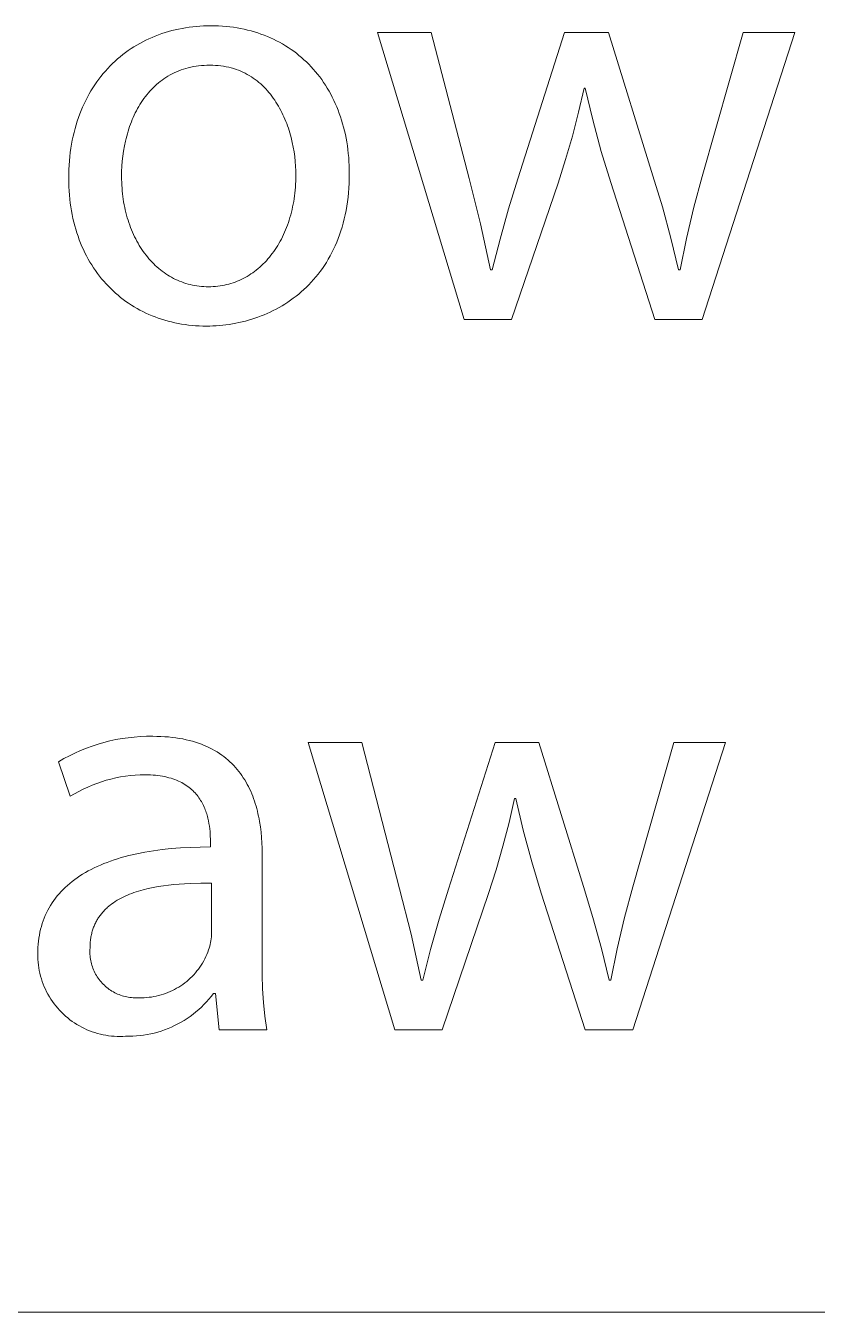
# Model space of a CAD drawing. Header units: millimetres. Extents: x 3269 to 7089, y 1744 to 4413.
# Drawn here: x 6390.5 to 6441.5, y 1743.8 to 1826.7 of the extents above; entities that cross this region are included whole.
import ezdxf

# ---------------------------------------------------------------- set-up
doc = ezdxf.new("R2010")
doc.units = ezdxf.units.MM
doc.header["$MEASUREMENT"] = 0
doc.layers.add('Domyślny', color=7, linetype='Continuous', true_color=0x000000)

msp = doc.modelspace()

# ---------------------------------------------------------------- linework, layer by layer
at = {"layer": 'Domyślny', "color": 18, "lineweight": 15, "true_color": 0x000000}
for p, q in [((6399.24, 1826.221), (6399.453, 1826.291)), ((6399.453, 1826.291), (6399.668, 1826.356)), ((6399.668, 1826.356), (6399.885, 1826.415)), ((6399.885, 1826.415), (6400.105, 1826.47)), ((6400.105, 1826.47), (6400.327, 1826.519)), ((6400.327, 1826.519), (6400.551, 1826.564)), ((6400.551, 1826.564), (6400.777, 1826.603)), ((6400.777, 1826.603), (6401.005, 1826.637)), ((6401.005, 1826.637), (6401.235, 1826.666)), ((6401.235, 1826.666), (6401.467, 1826.69)), ((6401.467, 1826.69), (6401.701, 1826.708)), ((6401.701, 1826.708), (6401.937, 1826.722)), ((6401.937, 1826.722), (6402.174, 1826.73)), ((6402.174, 1826.73), (6402.413, 1826.732)), ((6402.413, 1826.732), (6402.661, 1826.729)), ((6402.661, 1826.729), (6402.907, 1826.721)), ((6402.907, 1826.721), (6403.149, 1826.707)), ((6403.149, 1826.707), (6403.39, 1826.687)), ((6403.39, 1826.687), (6403.627, 1826.662)), ((6403.627, 1826.662), (6403.862, 1826.632)), ((6403.862, 1826.632), (6404.094, 1826.596)), ((6404.094, 1826.596), (6404.323, 1826.555)), ((6404.323, 1826.555), (6404.549, 1826.509)), ((6404.549, 1826.509), (6404.773, 1826.457)), ((6404.773, 1826.457), (6404.993, 1826.4)), ((6404.993, 1826.4), (6405.211, 1826.338)), ((6405.211, 1826.338), (6405.425, 1826.271)), ((6405.425, 1826.271), (6405.636, 1826.199)), ((6418.739, 1807.798), (6413.154, 1826.306)), ((6413.154, 1826.306), (6416.602, 1826.306)), ((6416.602, 1826.306), (6419.044, 1816.893)), ((6422.186, 1816.868), (6425.201, 1826.306)), ((6425.201, 1826.306), (6428.025, 1826.306)), ((6428.025, 1826.306), (6430.899, 1817.046)), ((6434.067, 1817.02), (6436.713, 1826.306)), ((6440.045, 1826.306), (6434.067, 1807.798)), ((6436.713, 1826.306), (6440.045, 1826.306)), ((6397.448, 1825.372), (6397.636, 1825.486)), ((6397.636, 1825.486), (6397.826, 1825.595)), ((6397.826, 1825.595), (6398.02, 1825.699)), ((6398.02, 1825.699), (6398.217, 1825.798)), ((6398.217, 1825.798), (6398.416, 1825.893)), ((6398.416, 1825.893), (6398.618, 1825.982)), ((6398.618, 1825.982), (6398.823, 1826.067)), ((6398.823, 1826.067), (6399.03, 1826.147)), ((6399.03, 1826.147), (6399.24, 1826.221)), ((6405.636, 1826.199), (6405.845, 1826.122)), ((6405.845, 1826.122), (6406.05, 1826.04)), ((6406.05, 1826.04), (6406.251, 1825.953)), ((6406.251, 1825.953), (6406.45, 1825.861)), ((6406.45, 1825.861), (6406.645, 1825.764)), ((6406.645, 1825.764), (6406.837, 1825.663)), ((6406.837, 1825.663), (6407.026, 1825.557)), ((6407.026, 1825.557), (6407.211, 1825.446)), ((6407.211, 1825.446), (6407.393, 1825.33)), ((6396.391, 1824.591), (6396.559, 1824.733)), ((6396.559, 1824.733), (6396.73, 1824.87)), ((6396.73, 1824.87), (6396.905, 1825.003)), ((6396.905, 1825.003), (6397.083, 1825.131)), ((6397.083, 1825.131), (6397.264, 1825.254)), ((6397.264, 1825.254), (6397.448, 1825.372)), ((6407.393, 1825.33), (6407.571, 1825.21)), ((6407.571, 1825.21), (6407.746, 1825.086)), ((6407.746, 1825.086), (6407.917, 1824.957)), ((6407.917, 1824.957), (6408.084, 1824.823)), ((6408.084, 1824.823), (6408.248, 1824.685)), ((6408.248, 1824.685), (6408.408, 1824.543)), ((6395.462, 1823.643), (6395.607, 1823.812)), ((6395.607, 1823.812), (6395.757, 1823.977)), ((6395.757, 1823.977), (6395.91, 1824.137)), ((6395.91, 1824.137), (6396.067, 1824.293)), ((6396.067, 1824.293), (6396.227, 1824.444)), ((6396.227, 1824.444), (6396.391, 1824.591)), ((6400.338, 1823.827), (6400.193, 1823.767)), ((6400.487, 1823.883), (6400.338, 1823.827)), ((6400.639, 1823.934), (6400.487, 1823.883)), ((6400.795, 1823.981), (6400.639, 1823.934)), ((6400.953, 1824.024), (6400.795, 1823.981)), ((6401.115, 1824.062), (6400.953, 1824.024)), ((6401.28, 1824.095), (6401.115, 1824.062)), ((6401.448, 1824.123), (6401.28, 1824.095)), ((6401.619, 1824.146), (6401.448, 1824.123)), ((6401.793, 1824.164), (6401.619, 1824.146)), ((6401.971, 1824.178), (6401.793, 1824.164)), ((6402.152, 1824.186), (6401.971, 1824.178)), ((6402.337, 1824.188), (6402.152, 1824.186)), ((6402.522, 1824.185), (6402.337, 1824.188)), ((6402.703, 1824.177), (6402.522, 1824.185)), ((6402.881, 1824.163), (6402.703, 1824.177)), ((6403.055, 1824.143), (6402.881, 1824.163)), ((6403.226, 1824.118), (6403.055, 1824.143)), ((6403.394, 1824.088), (6403.226, 1824.118)), ((6403.558, 1824.052), (6403.394, 1824.088)), ((6403.718, 1824.012), (6403.558, 1824.052)), ((6403.876, 1823.966), (6403.718, 1824.012)), ((6404.029, 1823.916), (6403.876, 1823.966)), ((6404.18, 1823.861), (6404.029, 1823.916)), ((6404.327, 1823.801), (6404.18, 1823.861)), ((6404.471, 1823.737), (6404.327, 1823.801)), ((6408.408, 1824.543), (6408.565, 1824.397)), ((6408.565, 1824.397), (6408.717, 1824.246)), ((6408.717, 1824.246), (6408.866, 1824.091)), ((6408.866, 1824.091), (6409.01, 1823.932)), ((6409.01, 1823.932), (6409.151, 1823.769)), ((6409.151, 1823.769), (6409.288, 1823.602)), ((6394.92, 1822.921), (6395.05, 1823.108)), ((6395.05, 1823.108), (6395.183, 1823.291)), ((6395.183, 1823.291), (6395.32, 1823.469)), ((6395.32, 1823.469), (6395.462, 1823.643)), ((6398.906, 1822.946), (6398.794, 1822.844)), ((6399.02, 1823.045), (6398.906, 1822.946)), ((6399.138, 1823.14), (6399.02, 1823.045)), ((6399.259, 1823.231), (6399.138, 1823.14)), ((6399.383, 1823.319), (6399.259, 1823.231)), ((6399.511, 1823.404), (6399.383, 1823.319)), ((6399.641, 1823.484), (6399.511, 1823.404)), ((6399.774, 1823.561), (6399.641, 1823.484)), ((6399.91, 1823.634), (6399.774, 1823.561)), ((6400.05, 1823.702), (6399.91, 1823.634)), ((6400.193, 1823.767), (6400.05, 1823.702)), ((6404.612, 1823.669), (6404.471, 1823.737)), ((6404.749, 1823.596), (6404.612, 1823.669)), ((6404.883, 1823.519), (6404.749, 1823.596)), ((6405.014, 1823.438), (6404.883, 1823.519)), ((6405.142, 1823.353), (6405.014, 1823.438)), ((6405.266, 1823.265), (6405.142, 1823.353)), ((6405.387, 1823.172), (6405.266, 1823.265)), ((6405.506, 1823.076), (6405.387, 1823.172)), ((6405.621, 1822.977), (6405.506, 1823.076)), ((6405.733, 1822.874), (6405.621, 1822.977)), ((6409.288, 1823.602), (6409.421, 1823.431)), ((6409.421, 1823.431), (6409.549, 1823.256)), ((6409.549, 1823.256), (6409.674, 1823.076)), ((6409.674, 1823.076), (6409.795, 1822.894)), ((6394.339, 1821.921), (6394.446, 1822.13)), ((6394.446, 1822.13), (6394.558, 1822.334)), ((6394.558, 1822.334), (6394.675, 1822.534)), ((6394.675, 1822.534), (6394.795, 1822.73)), ((6394.795, 1822.73), (6394.92, 1822.921)), ((6398.185, 1822.166), (6398.094, 1822.043)), ((6398.279, 1822.287), (6398.185, 1822.166)), ((6398.376, 1822.404), (6398.279, 1822.287)), ((6398.476, 1822.519), (6398.376, 1822.404)), ((6398.579, 1822.63), (6398.476, 1822.519)), ((6398.685, 1822.739), (6398.579, 1822.63)), ((6398.794, 1822.844), (6398.685, 1822.739)), ((6405.841, 1822.767), (6405.733, 1822.874)), ((6405.947, 1822.658), (6405.841, 1822.767)), ((6406.05, 1822.546), (6405.947, 1822.658)), ((6406.149, 1822.43), (6406.05, 1822.546)), ((6406.246, 1822.312), (6406.149, 1822.43)), ((6406.34, 1822.191), (6406.246, 1822.312)), ((6406.43, 1822.067), (6406.34, 1822.191)), ((6409.795, 1822.894), (6409.911, 1822.707)), ((6409.911, 1822.707), (6410.023, 1822.516)), ((6410.023, 1822.516), (6410.131, 1822.322)), ((6410.131, 1822.322), (6410.234, 1822.124)), ((6410.234, 1822.124), (6410.333, 1821.923)), ((6426.46, 1822.706), (6426.106, 1821.159)), ((6426.536, 1822.706), (6426.46, 1822.706)), ((6427.015, 1820.662), (6426.536, 1822.706)), ((6394.044, 1821.269), (6394.138, 1821.491)), ((6394.138, 1821.491), (6394.236, 1821.708)), ((6394.236, 1821.708), (6394.339, 1821.921)), ((6397.682, 1821.39), (6397.608, 1821.252)), ((6397.758, 1821.525), (6397.682, 1821.39)), ((6397.838, 1821.659), (6397.758, 1821.525)), ((6397.92, 1821.789), (6397.838, 1821.659)), ((6398.006, 1821.918), (6397.92, 1821.789)), ((6398.094, 1822.043), (6398.006, 1821.918)), ((6406.518, 1821.941), (6406.43, 1822.067)), ((6406.603, 1821.813), (6406.518, 1821.941)), ((6406.685, 1821.682), (6406.603, 1821.813)), ((6406.764, 1821.549), (6406.685, 1821.682)), ((6406.84, 1821.414), (6406.764, 1821.549)), ((6406.913, 1821.277), (6406.84, 1821.414)), ((6410.333, 1821.923), (6410.428, 1821.718)), ((6410.428, 1821.718), (6410.518, 1821.509)), ((6410.518, 1821.509), (6410.603, 1821.297)), ((6410.603, 1821.297), (6410.685, 1821.081)), ((6393.719, 1820.342), (6393.793, 1820.58)), ((6393.793, 1820.58), (6393.872, 1820.814)), ((6393.872, 1820.814), (6393.956, 1821.044)), ((6393.956, 1821.044), (6394.044, 1821.269)), ((6397.281, 1820.534), (6397.224, 1820.384)), ((6397.341, 1820.681), (6397.281, 1820.534)), ((6397.403, 1820.827), (6397.341, 1820.681)), ((6397.469, 1820.971), (6397.403, 1820.827)), ((6397.537, 1821.112), (6397.469, 1820.971)), ((6397.608, 1821.252), (6397.537, 1821.112)), ((6406.984, 1821.138), (6406.913, 1821.277)), ((6407.051, 1820.997), (6406.984, 1821.138)), ((6407.116, 1820.855), (6407.051, 1820.997)), ((6407.178, 1820.711), (6407.116, 1820.855)), ((6407.237, 1820.566), (6407.178, 1820.711)), ((6407.294, 1820.42), (6407.237, 1820.566)), ((6410.685, 1821.081), (6410.761, 1820.863)), ((6410.761, 1820.863), (6410.833, 1820.64)), ((6410.833, 1820.64), (6410.9, 1820.415)), ((6426.106, 1821.159), (6425.708, 1819.623)), ((6427.562, 1818.634), (6427.015, 1820.662)), ((6393.527, 1819.604), (6393.586, 1819.854)), ((6393.586, 1819.854), (6393.65, 1820.1)), ((6393.65, 1820.1), (6393.719, 1820.342)), ((6397.024, 1819.772), (6396.981, 1819.616)), ((6397.07, 1819.927), (6397.024, 1819.772)), ((6397.119, 1820.081), (6397.07, 1819.927)), ((6397.17, 1820.234), (6397.119, 1820.081)), ((6397.224, 1820.384), (6397.17, 1820.234)), ((6407.347, 1820.272), (6407.294, 1820.42)), ((6407.399, 1820.123), (6407.347, 1820.272)), ((6407.447, 1819.973), (6407.399, 1820.123)), ((6407.493, 1819.823), (6407.447, 1819.973)), ((6407.576, 1819.519), (6407.493, 1819.823)), ((6410.9, 1820.415), (6410.963, 1820.186)), ((6410.963, 1820.186), (6411.021, 1819.954)), ((6411.021, 1819.954), (6411.074, 1819.719)), ((6411.074, 1819.719), (6411.122, 1819.481)), ((6425.708, 1819.623), (6425.266, 1818.099)), ((6393.346, 1818.564), (6393.383, 1818.83)), ((6393.383, 1818.83), (6393.426, 1819.092)), ((6393.426, 1819.092), (6393.474, 1819.35)), ((6393.474, 1819.35), (6393.527, 1819.604)), ((6396.835, 1818.98), (6396.779, 1818.656)), ((6396.903, 1819.3), (6396.835, 1818.98)), ((6396.941, 1819.458), (6396.903, 1819.3)), ((6396.981, 1819.616), (6396.941, 1819.458)), ((6407.649, 1819.214), (6407.576, 1819.519)), ((6407.712, 1818.907), (6407.649, 1819.214)), ((6407.765, 1818.6), (6407.712, 1818.907)), ((6411.122, 1819.481), (6411.165, 1819.239)), ((6411.165, 1819.239), (6411.203, 1818.995)), ((6411.203, 1818.995), (6411.237, 1818.748)), ((6393.268, 1817.743), (6393.289, 1818.02)), ((6393.289, 1818.02), (6393.315, 1818.294)), ((6393.315, 1818.294), (6393.346, 1818.564)), ((6396.696, 1818.002), (6396.671, 1817.673)), ((6396.732, 1818.33), (6396.696, 1818.002)), ((6396.779, 1818.656), (6396.732, 1818.33)), ((6407.808, 1818.294), (6407.765, 1818.6)), ((6407.841, 1817.988), (6407.808, 1818.294)), ((6407.864, 1817.686), (6407.841, 1817.988)), ((6411.237, 1818.748), (6411.265, 1818.498)), ((6411.265, 1818.498), (6411.288, 1818.244)), ((6411.288, 1818.244), (6411.307, 1817.989)), ((6411.307, 1817.989), (6411.32, 1817.73)), ((6425.266, 1818.099), (6424.781, 1816.588)), ((6428.177, 1816.626), (6427.562, 1818.634)), ((6393.242, 1816.887), (6393.245, 1817.176)), ((6393.245, 1817.176), (6393.253, 1817.461)), ((6393.253, 1817.461), (6393.268, 1817.743)), ((6396.656, 1817.343), (6396.651, 1817.014)), ((6396.671, 1817.673), (6396.656, 1817.343)), ((6407.878, 1817.386), (6407.864, 1817.686)), ((6407.883, 1817.09), (6407.878, 1817.386)), ((6411.32, 1817.73), (6411.328, 1817.469)), ((6411.33, 1817.205), (6411.327, 1816.887)), ((6411.328, 1817.469), (6411.33, 1817.205)), ((6393.244, 1816.615), (6393.242, 1816.887)), ((6393.253, 1816.346), (6393.244, 1816.615)), ((6393.267, 1816.08), (6393.253, 1816.346)), ((6396.651, 1817.014), (6396.652, 1816.825)), ((6396.652, 1816.825), (6396.658, 1816.638)), ((6396.658, 1816.638), (6396.666, 1816.452)), ((6396.666, 1816.452), (6396.678, 1816.267)), ((6407.839, 1816.134), (6407.855, 1816.322)), ((6407.855, 1816.322), (6407.867, 1816.511)), ((6407.867, 1816.511), (6407.876, 1816.702)), ((6407.876, 1816.702), (6407.881, 1816.895)), ((6407.881, 1816.895), (6407.883, 1817.09)), ((6411.316, 1816.574), (6411.299, 1816.268)), ((6411.327, 1816.887), (6411.316, 1816.574)), ((6419.044, 1816.893), (6419.788, 1813.96)), ((6421.589, 1814.927), (6422.186, 1816.868)), ((6424.781, 1816.588), (6421.792, 1807.798)), ((6431.014, 1807.798), (6428.177, 1816.626)), ((6430.899, 1817.046), (6431.505, 1815.047)), ((6433.53, 1815.03), (6434.067, 1817.02)), ((6393.286, 1815.818), (6393.267, 1816.08)), ((6393.311, 1815.559), (6393.286, 1815.818)), ((6393.341, 1815.303), (6393.311, 1815.559)), ((6396.678, 1816.267), (6396.693, 1816.085)), ((6396.693, 1816.085), (6396.711, 1815.904)), ((6396.711, 1815.904), (6396.733, 1815.724)), ((6396.733, 1815.724), (6396.757, 1815.547)), ((6396.757, 1815.547), (6396.785, 1815.371)), ((6407.744, 1815.404), (6407.773, 1815.583)), ((6407.773, 1815.583), (6407.798, 1815.765)), ((6407.798, 1815.765), (6407.821, 1815.949)), ((6407.821, 1815.949), (6407.839, 1816.134)), ((6411.246, 1815.671), (6411.209, 1815.381)), ((6411.276, 1815.966), (6411.246, 1815.671)), ((6411.299, 1816.268), (6411.276, 1815.966)), ((6393.376, 1815.05), (6393.341, 1815.303)), ((6393.417, 1814.801), (6393.376, 1815.05)), ((6393.463, 1814.556), (6393.417, 1814.801)), ((6396.785, 1815.371), (6396.816, 1815.197)), ((6396.816, 1815.197), (6396.85, 1815.025)), ((6396.85, 1815.025), (6396.887, 1814.856)), ((6396.887, 1814.856), (6396.927, 1814.688)), ((6396.927, 1814.688), (6396.971, 1814.522)), ((6407.553, 1814.538), (6407.597, 1814.707)), ((6407.597, 1814.707), (6407.639, 1814.878)), ((6407.639, 1814.878), (6407.677, 1815.051)), ((6407.677, 1815.051), (6407.712, 1815.226)), ((6407.712, 1815.226), (6407.744, 1815.404)), ((6411.118, 1814.817), (6411.063, 1814.544)), ((6411.166, 1815.096), (6411.118, 1814.817)), ((6411.209, 1815.381), (6411.166, 1815.096)), ((6421.042, 1812.972), (6421.589, 1814.927)), ((6431.505, 1815.047), (6432.057, 1813.032)), ((6433.059, 1813.024), (6433.53, 1815.03)), ((6393.514, 1814.314), (6393.463, 1814.556)), ((6393.57, 1814.075), (6393.514, 1814.314)), ((6393.631, 1813.84), (6393.57, 1814.075)), ((6393.696, 1813.609), (6393.631, 1813.84)), ((6396.971, 1814.522), (6397.017, 1814.358)), ((6397.017, 1814.358), (6397.066, 1814.196)), ((6397.066, 1814.196), (6397.118, 1814.037)), ((6397.118, 1814.037), (6397.173, 1813.88)), ((6397.173, 1813.88), (6397.23, 1813.725)), ((6407.287, 1813.729), (6407.346, 1813.886)), ((6407.346, 1813.886), (6407.402, 1814.045)), ((6407.402, 1814.045), (6407.455, 1814.207)), ((6407.455, 1814.207), (6407.506, 1814.371)), ((6407.506, 1814.371), (6407.553, 1814.538)), ((6410.935, 1814.013), (6410.863, 1813.756)), ((6411.002, 1814.276), (6410.935, 1814.013)), ((6411.063, 1814.544), (6411.002, 1814.276)), ((6419.788, 1813.96), (6420.43, 1811.003)), ((6393.767, 1813.381), (6393.696, 1813.609)), ((6393.842, 1813.157), (6393.767, 1813.381)), ((6393.922, 1812.937), (6393.842, 1813.157)), ((6397.23, 1813.725), (6397.291, 1813.572)), ((6397.291, 1813.572), (6397.354, 1813.422)), ((6397.354, 1813.422), (6397.42, 1813.274)), ((6397.42, 1813.274), (6397.489, 1813.129)), ((6397.489, 1813.129), (6397.56, 1812.986)), ((6397.56, 1812.986), (6397.634, 1812.846)), ((6406.949, 1812.983), (6407.022, 1813.127)), ((6407.022, 1813.127), (6407.092, 1813.273)), ((6407.092, 1813.273), (6407.16, 1813.423)), ((6407.16, 1813.423), (6407.225, 1813.574)), ((6407.225, 1813.574), (6407.287, 1813.729)), ((6410.613, 1813.017), (6410.519, 1812.781)), ((6410.702, 1813.258), (6410.613, 1813.017)), ((6410.785, 1813.504), (6410.702, 1813.258)), ((6410.863, 1813.756), (6410.785, 1813.504)), ((6432.057, 1813.032), (6432.553, 1811.003)), ((6432.655, 1811.003), (6433.059, 1813.024)), ((6394.007, 1812.72), (6393.922, 1812.937)), ((6394.097, 1812.507), (6394.007, 1812.72)), ((6394.191, 1812.298), (6394.097, 1812.507)), ((6394.289, 1812.093), (6394.191, 1812.298)), ((6397.634, 1812.846), (6397.711, 1812.709)), ((6397.711, 1812.709), (6397.791, 1812.574)), ((6397.791, 1812.574), (6397.872, 1812.442)), ((6397.872, 1812.442), (6397.957, 1812.312)), ((6397.957, 1812.312), (6398.044, 1812.186)), ((6398.044, 1812.186), (6398.133, 1812.062)), ((6406.367, 1812.053), (6406.457, 1812.177)), ((6406.457, 1812.177), (6406.546, 1812.304)), ((6406.546, 1812.304), (6406.631, 1812.434)), ((6406.631, 1812.434), (6406.715, 1812.567)), ((6406.715, 1812.567), (6406.795, 1812.703)), ((6406.795, 1812.703), (6406.874, 1812.841)), ((6406.874, 1812.841), (6406.949, 1812.983)), ((6410.316, 1812.326), (6410.207, 1812.106)), ((6410.42, 1812.551), (6410.316, 1812.326)), ((6410.519, 1812.781), (6410.42, 1812.551)), ((6420.545, 1811.003), (6421.042, 1812.972)), ((6394.392, 1811.891), (6394.289, 1812.093)), ((6394.499, 1811.694), (6394.392, 1811.891)), ((6394.61, 1811.5), (6394.499, 1811.694)), ((6394.726, 1811.31), (6394.61, 1811.5)), ((6398.133, 1812.062), (6398.225, 1811.942)), ((6398.225, 1811.942), (6398.319, 1811.824)), ((6398.319, 1811.824), (6398.416, 1811.709)), ((6398.416, 1811.709), (6398.515, 1811.597)), ((6398.515, 1811.597), (6398.616, 1811.489)), ((6398.616, 1811.489), (6398.719, 1811.383)), ((6398.719, 1811.383), (6398.825, 1811.281)), ((6405.668, 1811.271), (6405.774, 1811.373)), ((6405.774, 1811.373), (6405.879, 1811.479)), ((6405.879, 1811.479), (6405.981, 1811.587)), ((6405.981, 1811.587), (6406.081, 1811.699)), ((6406.081, 1811.699), (6406.178, 1811.814)), ((6406.178, 1811.814), (6406.274, 1811.932)), ((6406.274, 1811.932), (6406.367, 1812.053)), ((6409.852, 1811.478), (6409.725, 1811.28)), ((6409.975, 1811.682), (6409.852, 1811.478)), ((6410.093, 1811.892), (6409.975, 1811.682)), ((6410.207, 1812.106), (6410.093, 1811.892)), ((6394.846, 1811.125), (6394.726, 1811.31)), ((6394.97, 1810.943), (6394.846, 1811.125)), ((6395.098, 1810.765), (6394.97, 1810.943)), ((6395.23, 1810.592), (6395.098, 1810.765)), ((6395.366, 1810.423), (6395.23, 1810.592)), ((6398.825, 1811.281), (6398.933, 1811.182)), ((6398.933, 1811.182), (6399.043, 1811.086)), ((6399.043, 1811.086), (6399.156, 1810.994)), ((6399.156, 1810.994), (6399.27, 1810.905)), ((6399.27, 1810.905), (6399.387, 1810.82)), ((6399.387, 1810.82), (6399.505, 1810.738)), ((6399.505, 1810.738), (6399.626, 1810.659)), ((6399.626, 1810.659), (6399.748, 1810.584)), ((6399.748, 1810.584), (6399.873, 1810.513)), ((6399.873, 1810.513), (6399.999, 1810.445)), ((6404.491, 1810.439), (6404.617, 1810.506)), ((6404.617, 1810.506), (6404.742, 1810.577)), ((6404.742, 1810.577), (6404.864, 1810.652)), ((6404.864, 1810.652), (6404.985, 1810.73)), ((6404.985, 1810.73), (6405.104, 1810.811)), ((6405.104, 1810.811), (6405.221, 1810.896)), ((6405.221, 1810.896), (6405.335, 1810.985)), ((6405.335, 1810.985), (6405.448, 1811.077)), ((6405.448, 1811.077), (6405.559, 1811.172)), ((6405.559, 1811.172), (6405.668, 1811.271)), ((6409.174, 1810.536), (6409.026, 1810.363)), ((6409.318, 1810.714), (6409.174, 1810.536)), ((6409.458, 1810.898), (6409.318, 1810.714)), ((6409.593, 1811.086), (6409.458, 1810.898)), ((6409.725, 1811.28), (6409.593, 1811.086)), ((6420.43, 1811.003), (6420.545, 1811.003)), ((6432.553, 1811.003), (6432.655, 1811.003)), ((6395.506, 1810.257), (6395.366, 1810.423)), ((6395.65, 1810.096), (6395.506, 1810.257)), ((6395.797, 1809.94), (6395.65, 1810.096)), ((6395.948, 1809.787), (6395.797, 1809.94)), ((6396.103, 1809.639), (6395.948, 1809.787)), ((6399.999, 1810.445), (6400.128, 1810.381)), ((6400.128, 1810.381), (6400.258, 1810.321)), ((6400.258, 1810.321), (6400.39, 1810.265)), ((6400.39, 1810.265), (6400.524, 1810.213)), ((6400.524, 1810.213), (6400.66, 1810.164)), ((6400.66, 1810.164), (6400.797, 1810.12)), ((6400.797, 1810.12), (6400.936, 1810.079)), ((6400.936, 1810.079), (6401.077, 1810.043)), ((6401.077, 1810.043), (6401.22, 1810.01)), ((6401.22, 1810.01), (6401.364, 1809.982)), ((6401.364, 1809.982), (6401.509, 1809.958)), ((6401.509, 1809.958), (6401.657, 1809.939)), ((6401.657, 1809.939), (6401.805, 1809.923)), ((6401.805, 1809.923), (6401.956, 1809.912)), ((6401.956, 1809.912), (6402.107, 1809.905)), ((6402.107, 1809.905), (6402.261, 1809.903)), ((6402.261, 1809.903), (6402.41, 1809.905)), ((6402.41, 1809.905), (6402.559, 1809.912)), ((6402.559, 1809.912), (6402.706, 1809.923)), ((6402.706, 1809.923), (6402.852, 1809.938)), ((6402.852, 1809.938), (6402.997, 1809.957)), ((6402.997, 1809.957), (6403.14, 1809.981)), ((6403.14, 1809.981), (6403.282, 1810.009)), ((6403.282, 1810.009), (6403.422, 1810.041)), ((6403.422, 1810.041), (6403.562, 1810.077)), ((6403.562, 1810.077), (6403.699, 1810.117)), ((6403.699, 1810.117), (6403.835, 1810.161)), ((6403.835, 1810.161), (6403.97, 1810.209)), ((6403.97, 1810.209), (6404.103, 1810.261)), ((6404.103, 1810.261), (6404.234, 1810.316)), ((6404.234, 1810.316), (6404.363, 1810.376)), ((6404.363, 1810.376), (6404.491, 1810.439)), ((6408.4, 1809.722), (6408.235, 1809.574)), ((6408.562, 1809.875), (6408.4, 1809.722)), ((6408.72, 1810.032), (6408.562, 1809.875)), ((6408.875, 1810.195), (6408.72, 1810.032)), ((6409.026, 1810.363), (6408.875, 1810.195)), ((6396.261, 1809.495), (6396.103, 1809.639)), ((6396.423, 1809.356), (6396.261, 1809.495)), ((6396.588, 1809.221), (6396.423, 1809.356)), ((6396.756, 1809.09), (6396.588, 1809.221)), ((6396.928, 1808.964), (6396.756, 1809.09)), ((6397.103, 1808.843), (6396.928, 1808.964)), ((6397.281, 1808.726), (6397.103, 1808.843)), ((6407.364, 1808.91), (6407.181, 1808.792)), ((6407.544, 1809.033), (6407.364, 1808.91)), ((6407.721, 1809.161), (6407.544, 1809.033)), ((6407.895, 1809.294), (6407.721, 1809.161)), ((6408.066, 1809.431), (6407.895, 1809.294)), ((6408.235, 1809.574), (6408.066, 1809.431)), ((6397.463, 1808.613), (6397.281, 1808.726)), ((6397.647, 1808.506), (6397.463, 1808.613)), ((6397.835, 1808.403), (6397.647, 1808.506)), ((6398.025, 1808.304), (6397.835, 1808.403)), ((6398.219, 1808.21), (6398.025, 1808.304)), ((6398.415, 1808.122), (6398.219, 1808.21)), ((6398.614, 1808.037), (6398.415, 1808.122)), ((6398.815, 1807.958), (6398.614, 1808.037)), ((6405.644, 1808.021), (6405.443, 1807.946)), ((6405.842, 1808.1), (6405.644, 1808.021)), ((6406.04, 1808.185), (6405.842, 1808.1)), ((6406.235, 1808.274), (6406.04, 1808.185)), ((6406.429, 1808.368), (6406.235, 1808.274)), ((6406.62, 1808.467), (6406.429, 1808.368)), ((6406.81, 1808.57), (6406.62, 1808.467)), ((6406.997, 1808.678), (6406.81, 1808.57)), ((6407.181, 1808.792), (6406.997, 1808.678)), ((6399.019, 1807.884), (6398.815, 1807.958)), ((6399.226, 1807.814), (6399.019, 1807.884)), ((6399.435, 1807.749), (6399.226, 1807.814)), ((6399.647, 1807.69), (6399.435, 1807.749)), ((6399.861, 1807.635), (6399.647, 1807.69)), ((6400.078, 1807.586), (6399.861, 1807.635)), ((6400.296, 1807.541), (6400.078, 1807.586)), ((6400.517, 1807.502), (6400.296, 1807.541)), ((6400.74, 1807.467), (6400.517, 1807.502)), ((6400.966, 1807.438), (6400.74, 1807.467)), ((6401.193, 1807.414), (6400.966, 1807.438)), ((6401.422, 1807.396), (6401.193, 1807.414)), ((6401.653, 1807.382), (6401.422, 1807.396)), ((6401.886, 1807.374), (6401.653, 1807.382)), ((6402.121, 1807.372), (6401.886, 1807.374)), ((6402.33, 1807.374), (6402.121, 1807.372)), ((6402.54, 1807.381), (6402.33, 1807.374)), ((6402.75, 1807.392), (6402.54, 1807.381)), ((6402.96, 1807.407), (6402.75, 1807.392)), ((6403.17, 1807.427), (6402.96, 1807.407)), ((6403.38, 1807.451), (6403.17, 1807.427)), ((6403.589, 1807.48), (6403.38, 1807.451)), ((6403.798, 1807.514), (6403.589, 1807.48)), ((6404.007, 1807.551), (6403.798, 1807.514)), ((6404.215, 1807.594), (6404.007, 1807.551)), ((6404.422, 1807.641), (6404.215, 1807.594)), ((6404.628, 1807.693), (6404.422, 1807.641)), ((6404.834, 1807.749), (6404.628, 1807.693)), ((6405.038, 1807.81), (6404.834, 1807.749)), ((6405.241, 1807.875), (6405.038, 1807.81)), ((6405.443, 1807.946), (6405.241, 1807.875)), ((6421.792, 1807.798), (6418.739, 1807.798)), ((6434.067, 1807.798), (6431.014, 1807.798)), ((6395.899, 1780.627), (6396.288, 1780.71)), ((6396.288, 1780.71), (6396.68, 1780.781)), ((6396.68, 1780.781), (6397.074, 1780.837)), ((6397.074, 1780.837), (6397.469, 1780.88)), ((6397.469, 1780.88), (6397.866, 1780.909)), ((6397.866, 1780.909), (6398.264, 1780.924)), ((6398.264, 1780.924), (6398.662, 1780.926)), ((6398.662, 1780.926), (6398.924, 1780.923)), ((6398.924, 1780.923), (6399.18, 1780.915)), ((6399.18, 1780.915), (6399.43, 1780.901)), ((6399.43, 1780.901), (6399.674, 1780.882)), ((6399.674, 1780.882), (6399.912, 1780.857)), ((6399.912, 1780.857), (6400.144, 1780.827)), ((6400.144, 1780.827), (6400.37, 1780.792)), ((6400.37, 1780.792), (6400.59, 1780.752)), ((6400.59, 1780.752), (6400.804, 1780.708)), ((6400.804, 1780.708), (6401.013, 1780.658)), ((6401.013, 1780.658), (6401.217, 1780.604)), ((6393.29, 1779.671), (6393.647, 1779.846)), ((6393.647, 1779.846), (6394.011, 1780.009)), ((6394.011, 1780.009), (6394.379, 1780.158)), ((6394.379, 1780.158), (6394.753, 1780.295)), ((6394.753, 1780.295), (6395.131, 1780.419)), ((6395.131, 1780.419), (6395.513, 1780.529)), ((6395.513, 1780.529), (6395.899, 1780.627)), ((6401.217, 1780.604), (6401.414, 1780.545)), ((6401.414, 1780.545), (6401.606, 1780.481)), ((6401.606, 1780.481), (6401.793, 1780.413)), ((6401.793, 1780.413), (6401.975, 1780.341)), ((6401.975, 1780.341), (6402.151, 1780.264)), ((6402.151, 1780.264), (6402.322, 1780.183)), ((6402.322, 1780.183), (6402.488, 1780.098)), ((6402.488, 1780.098), (6402.649, 1780.009)), ((6402.649, 1780.009), (6402.805, 1779.916)), ((6402.805, 1779.916), (6402.956, 1779.819)), ((6402.956, 1779.819), (6403.102, 1779.719)), ((6414.266, 1762.008), (6408.682, 1780.516)), ((6408.682, 1780.516), (6412.129, 1780.516)), ((6412.129, 1780.516), (6414.571, 1771.103)), ((6417.713, 1771.065), (6420.728, 1780.516)), ((6420.728, 1780.516), (6423.552, 1780.516)), ((6423.552, 1780.516), (6426.427, 1771.243)), ((6429.594, 1771.23), (6432.24, 1780.516)), ((6435.573, 1780.516), (6429.594, 1762.008)), ((6432.24, 1780.516), (6435.573, 1780.516)), ((6392.594, 1779.285), (6392.939, 1779.484)), ((6393.345, 1777.059), (6392.594, 1779.285)), ((6392.939, 1779.484), (6393.29, 1779.671)), ((6403.102, 1779.719), (6403.243, 1779.615)), ((6403.243, 1779.615), (6403.379, 1779.507)), ((6403.379, 1779.507), (6403.511, 1779.396)), ((6403.511, 1779.396), (6403.638, 1779.282)), ((6403.638, 1779.282), (6403.761, 1779.164)), ((6403.761, 1779.164), (6403.879, 1779.043)), ((6403.879, 1779.043), (6403.993, 1778.919)), ((6395.965, 1778.17), (6395.659, 1778.088)), ((6396.275, 1778.242), (6395.965, 1778.17)), ((6396.586, 1778.303), (6396.275, 1778.242)), ((6396.9, 1778.354), (6396.586, 1778.303)), ((6397.215, 1778.393), (6396.9, 1778.354)), ((6397.531, 1778.421), (6397.215, 1778.393)), ((6397.848, 1778.439), (6397.531, 1778.421)), ((6398.166, 1778.445), (6397.848, 1778.439)), ((6398.341, 1778.443), (6398.166, 1778.445)), ((6398.511, 1778.437), (6398.341, 1778.443)), ((6398.677, 1778.428), (6398.511, 1778.437)), ((6398.838, 1778.414), (6398.677, 1778.428)), ((6398.994, 1778.397), (6398.838, 1778.414)), ((6399.145, 1778.376), (6398.994, 1778.397)), ((6399.292, 1778.352), (6399.145, 1778.376)), ((6399.435, 1778.324), (6399.292, 1778.352)), ((6399.573, 1778.293), (6399.435, 1778.324)), ((6399.707, 1778.259), (6399.573, 1778.293)), ((6399.837, 1778.222), (6399.707, 1778.259)), ((6399.962, 1778.182), (6399.837, 1778.222)), ((6400.083, 1778.138), (6399.962, 1778.182)), ((6403.993, 1778.919), (6404.102, 1778.792)), ((6404.102, 1778.792), (6404.207, 1778.662)), ((6404.207, 1778.662), (6404.308, 1778.53)), ((6404.308, 1778.53), (6404.405, 1778.394)), ((6404.405, 1778.394), (6404.498, 1778.256)), ((6404.498, 1778.256), (6404.586, 1778.116)), ((6393.895, 1777.376), (6393.617, 1777.222)), ((6394.178, 1777.52), (6393.895, 1777.376)), ((6394.466, 1777.654), (6394.178, 1777.52)), ((6394.758, 1777.778), (6394.466, 1777.654)), ((6395.055, 1777.891), (6394.758, 1777.778)), ((6395.355, 1777.995), (6395.055, 1777.891)), ((6395.659, 1778.088), (6395.355, 1777.995)), ((6400.2, 1778.092), (6400.083, 1778.138)), ((6400.314, 1778.044), (6400.2, 1778.092)), ((6400.423, 1777.992), (6400.314, 1778.044)), ((6400.528, 1777.938), (6400.423, 1777.992)), ((6400.63, 1777.881), (6400.528, 1777.938)), ((6400.728, 1777.822), (6400.63, 1777.881)), ((6400.822, 1777.761), (6400.728, 1777.822)), ((6400.913, 1777.698), (6400.822, 1777.761)), ((6401, 1777.632), (6400.913, 1777.698)), ((6401.084, 1777.564), (6401, 1777.632)), ((6401.164, 1777.495), (6401.084, 1777.564)), ((6401.241, 1777.423), (6401.164, 1777.495)), ((6401.315, 1777.35), (6401.241, 1777.423)), ((6401.385, 1777.275), (6401.315, 1777.35)), ((6404.586, 1778.116), (6404.671, 1777.973)), ((6404.671, 1777.973), (6404.752, 1777.828)), ((6404.752, 1777.828), (6404.829, 1777.68)), ((6404.829, 1777.68), (6404.902, 1777.53)), ((6404.902, 1777.53), (6404.972, 1777.379)), ((6404.972, 1777.379), (6405.038, 1777.225)), ((6393.617, 1777.222), (6393.345, 1777.059)), ((6401.453, 1777.199), (6401.385, 1777.275)), ((6401.517, 1777.121), (6401.453, 1777.199)), ((6401.578, 1777.042), (6401.517, 1777.121)), ((6401.637, 1776.961), (6401.578, 1777.042)), ((6401.693, 1776.879), (6401.637, 1776.961)), ((6401.745, 1776.796), (6401.693, 1776.879)), ((6401.796, 1776.712), (6401.745, 1776.796)), ((6401.843, 1776.627), (6401.796, 1776.712)), ((6401.888, 1776.541), (6401.843, 1776.627)), ((6401.931, 1776.455), (6401.888, 1776.541)), ((6405.038, 1777.225), (6405.1, 1777.069)), ((6405.1, 1777.069), (6405.159, 1776.912)), ((6405.159, 1776.912), (6405.215, 1776.753)), ((6405.215, 1776.753), (6405.267, 1776.592)), ((6405.267, 1776.592), (6405.316, 1776.43)), ((6421.987, 1776.916), (6421.633, 1775.369)), ((6422.064, 1776.916), (6421.987, 1776.916)), ((6422.542, 1774.867), (6422.064, 1776.916)), ((6401.971, 1776.368), (6401.931, 1776.455)), ((6402.008, 1776.28), (6401.971, 1776.368)), ((6402.044, 1776.191), (6402.008, 1776.28)), ((6402.077, 1776.103), (6402.044, 1776.191)), ((6402.108, 1776.014), (6402.077, 1776.103)), ((6402.136, 1775.924), (6402.108, 1776.014)), ((6402.163, 1775.835), (6402.136, 1775.924)), ((6402.188, 1775.745), (6402.163, 1775.835)), ((6402.211, 1775.656), (6402.188, 1775.745)), ((6405.316, 1776.43), (6405.361, 1776.266)), ((6405.361, 1776.266), (6405.404, 1776.101)), ((6405.404, 1776.101), (6405.443, 1775.935)), ((6405.443, 1775.935), (6405.48, 1775.768)), ((6405.48, 1775.768), (6405.513, 1775.6)), ((6402.232, 1775.567), (6402.211, 1775.656)), ((6402.251, 1775.478), (6402.232, 1775.567)), ((6402.285, 1775.301), (6402.251, 1775.478)), ((6402.313, 1775.126), (6402.285, 1775.301)), ((6402.334, 1774.953), (6402.313, 1775.126)), ((6402.351, 1774.785), (6402.334, 1774.953)), ((6405.513, 1775.6), (6405.544, 1775.43)), ((6405.544, 1775.43), (6405.596, 1775.089)), ((6405.596, 1775.089), (6405.638, 1774.745)), ((6421.633, 1775.369), (6421.235, 1773.833)), ((6423.089, 1772.835), (6422.542, 1774.867)), ((6402.363, 1774.62), (6402.351, 1774.785)), ((6402.371, 1774.46), (6402.363, 1774.62)), ((6402.375, 1774.306), (6402.371, 1774.46)), ((6402.376, 1774.159), (6402.375, 1774.306)), ((6402.376, 1773.79), (6402.376, 1774.159)), ((6405.638, 1774.745), (6405.67, 1774.399)), ((6405.67, 1774.399), (6405.692, 1774.052)), ((6405.692, 1774.052), (6405.705, 1773.705)), ((6396.874, 1773.172), (6397.12, 1773.235)), ((6397.12, 1773.235), (6397.627, 1773.353)), ((6397.627, 1773.353), (6398.153, 1773.457)), ((6398.153, 1773.457), (6398.699, 1773.547)), ((6398.699, 1773.547), (6399.265, 1773.623)), ((6399.265, 1773.623), (6399.849, 1773.684)), ((6399.849, 1773.684), (6400.453, 1773.732)), ((6400.453, 1773.732), (6401.075, 1773.766)), ((6401.075, 1773.766), (6401.716, 1773.785)), ((6401.716, 1773.785), (6402.376, 1773.79)), ((6405.705, 1773.705), (6405.709, 1773.357)), ((6405.709, 1773.357), (6405.709, 1766.425)), ((6421.235, 1773.833), (6420.793, 1772.309)), ((6394.69, 1772.346), (6394.886, 1772.443)), ((6394.886, 1772.443), (6395.086, 1772.538)), ((6395.086, 1772.538), (6395.292, 1772.629)), ((6395.292, 1772.629), (6395.503, 1772.716)), ((6395.503, 1772.716), (6395.719, 1772.801)), ((6395.719, 1772.801), (6395.939, 1772.882)), ((6395.939, 1772.882), (6396.165, 1772.959)), ((6396.165, 1772.959), (6396.397, 1773.033)), ((6396.397, 1773.033), (6396.633, 1773.104)), ((6396.633, 1773.104), (6396.874, 1773.172)), ((6423.705, 1770.823), (6423.089, 1772.835)), ((6393.315, 1771.445), (6393.468, 1771.569)), ((6393.468, 1771.569), (6393.627, 1771.69)), ((6393.627, 1771.69), (6393.791, 1771.808)), ((6393.791, 1771.808), (6393.96, 1771.922)), ((6393.96, 1771.922), (6394.135, 1772.033)), ((6394.135, 1772.033), (6394.315, 1772.14)), ((6394.315, 1772.14), (6394.5, 1772.245)), ((6394.5, 1772.245), (6394.69, 1772.346)), ((6420.793, 1772.309), (6420.308, 1770.798)), ((6392.506, 1770.634), (6392.627, 1770.777)), ((6392.627, 1770.777), (6392.754, 1770.917)), ((6392.754, 1770.917), (6392.886, 1771.054)), ((6392.886, 1771.054), (6393.023, 1771.188)), ((6393.023, 1771.188), (6393.166, 1771.318)), ((6393.166, 1771.318), (6393.315, 1771.445)), ((6397.161, 1770.742), (6397.022, 1770.684)), ((6397.303, 1770.797), (6397.161, 1770.742)), ((6397.448, 1770.849), (6397.303, 1770.797)), ((6397.595, 1770.899), (6397.448, 1770.849)), ((6397.744, 1770.947), (6397.595, 1770.899)), ((6397.896, 1770.991), (6397.744, 1770.947)), ((6398.05, 1771.034), (6397.896, 1770.991)), ((6398.363, 1771.112), (6398.05, 1771.034)), ((6398.684, 1771.18), (6398.363, 1771.112)), ((6399.012, 1771.24), (6398.684, 1771.18)), ((6399.345, 1771.292), (6399.012, 1771.24)), ((6399.683, 1771.336), (6399.345, 1771.292)), ((6400.024, 1771.372), (6399.683, 1771.336)), ((6400.369, 1771.401), (6400.024, 1771.372)), ((6400.716, 1771.423), (6400.369, 1771.401)), ((6401.064, 1771.439), (6400.716, 1771.423)), ((6401.761, 1771.454), (6401.064, 1771.439)), ((6402.453, 1771.449), (6401.761, 1771.454)), ((6402.453, 1768.231), (6402.453, 1771.449)), ((6414.571, 1771.103), (6415.315, 1768.17)), ((6417.117, 1769.128), (6417.713, 1771.065)), ((6420.308, 1770.798), (6417.319, 1762.008)), ((6426.541, 1762.008), (6423.705, 1770.823)), ((6426.427, 1771.243), (6427.033, 1769.248)), ((6429.059, 1769.24), (6429.594, 1771.23)), ((6391.893, 1769.708), (6391.981, 1769.87)), ((6391.981, 1769.87), (6392.075, 1770.029)), ((6392.075, 1770.029), (6392.175, 1770.185)), ((6392.175, 1770.185), (6392.28, 1770.338)), ((6392.28, 1770.338), (6392.39, 1770.488)), ((6392.39, 1770.488), (6392.506, 1770.634)), ((6395.747, 1769.901), (6395.696, 1769.855)), ((6395.799, 1769.946), (6395.747, 1769.901)), ((6395.852, 1769.99), (6395.799, 1769.946)), ((6395.906, 1770.033), (6395.852, 1769.99)), ((6396.016, 1770.118), (6395.906, 1770.033)), ((6396.13, 1770.199), (6396.016, 1770.118)), ((6396.248, 1770.277), (6396.13, 1770.199)), ((6396.369, 1770.352), (6396.248, 1770.277)), ((6396.493, 1770.424), (6396.369, 1770.352)), ((6396.621, 1770.493), (6396.493, 1770.424)), ((6396.751, 1770.56), (6396.621, 1770.493)), ((6396.885, 1770.623), (6396.751, 1770.56)), ((6397.022, 1770.684), (6396.885, 1770.623)), ((6391.595, 1769.029), (6391.661, 1769.203)), ((6391.661, 1769.203), (6391.733, 1769.375)), ((6391.733, 1769.375), (6391.81, 1769.543)), ((6391.81, 1769.543), (6391.893, 1769.708)), ((6395.059, 1769.065), (6395.026, 1769.005)), ((6395.094, 1769.124), (6395.059, 1769.065)), ((6395.13, 1769.182), (6395.094, 1769.124)), ((6395.167, 1769.239), (6395.13, 1769.182)), ((6395.205, 1769.295), (6395.167, 1769.239)), ((6395.244, 1769.35), (6395.205, 1769.295)), ((6395.284, 1769.405), (6395.244, 1769.35)), ((6395.326, 1769.458), (6395.284, 1769.405)), ((6395.369, 1769.511), (6395.326, 1769.458)), ((6395.412, 1769.563), (6395.369, 1769.511)), ((6395.457, 1769.613), (6395.412, 1769.563)), ((6395.503, 1769.663), (6395.457, 1769.613)), ((6395.55, 1769.713), (6395.503, 1769.663)), ((6395.597, 1769.761), (6395.55, 1769.713)), ((6395.646, 1769.808), (6395.597, 1769.761)), ((6395.696, 1769.855), (6395.646, 1769.808)), ((6416.57, 1767.178), (6417.117, 1769.128)), ((6427.033, 1769.248), (6427.584, 1767.238)), ((6428.588, 1767.234), (6429.059, 1769.24)), ((6391.35, 1768.11), (6391.388, 1768.3)), ((6391.388, 1768.3), (6391.431, 1768.487)), ((6391.431, 1768.487), (6391.48, 1768.67)), ((6391.48, 1768.67), (6391.535, 1768.851)), ((6391.535, 1768.851), (6391.595, 1769.029)), ((6394.723, 1768.213), (6394.706, 1768.141)), ((6394.741, 1768.285), (6394.723, 1768.213)), ((6394.76, 1768.355), (6394.741, 1768.285)), ((6394.781, 1768.424), (6394.76, 1768.355)), ((6394.803, 1768.493), (6394.781, 1768.424)), ((6394.827, 1768.56), (6394.803, 1768.493)), ((6394.851, 1768.627), (6394.827, 1768.56)), ((6394.877, 1768.692), (6394.851, 1768.627)), ((6394.905, 1768.757), (6394.877, 1768.692)), ((6394.933, 1768.82), (6394.905, 1768.757)), ((6394.963, 1768.883), (6394.933, 1768.82)), ((6394.994, 1768.944), (6394.963, 1768.883)), ((6395.026, 1769.005), (6394.994, 1768.944)), ((6402.448, 1768.11), (6402.453, 1768.231)), ((6391.258, 1767.321), (6391.272, 1767.522)), ((6391.272, 1767.522), (6391.292, 1767.721)), ((6391.292, 1767.721), (6391.319, 1767.917)), ((6391.319, 1767.917), (6391.35, 1768.11)), ((6394.62, 1767.443), (6394.618, 1767.361)), ((6394.624, 1767.525), (6394.62, 1767.443)), ((6394.629, 1767.606), (6394.624, 1767.525)), ((6394.636, 1767.685), (6394.629, 1767.606)), ((6394.644, 1767.764), (6394.636, 1767.685)), ((6394.653, 1767.841), (6394.644, 1767.764)), ((6394.665, 1767.918), (6394.653, 1767.841)), ((6394.677, 1767.993), (6394.665, 1767.918)), ((6394.691, 1768.068), (6394.677, 1767.993)), ((6394.706, 1768.141), (6394.691, 1768.068)), ((6402.299, 1767.278), (6402.332, 1767.394)), ((6402.332, 1767.394), (6402.362, 1767.511)), ((6402.362, 1767.511), (6402.387, 1767.63)), ((6402.387, 1767.63), (6402.408, 1767.749)), ((6402.408, 1767.749), (6402.425, 1767.869)), ((6402.425, 1767.869), (6402.439, 1767.989)), ((6402.439, 1767.989), (6402.448, 1768.11)), ((6415.315, 1768.17), (6415.958, 1765.214)), ((6391.246, 1766.908), (6391.249, 1767.116)), ((6391.247, 1766.726), (6391.246, 1766.908)), ((6391.255, 1766.544), (6391.247, 1766.726)), ((6391.249, 1767.116), (6391.258, 1767.321)), ((6391.268, 1766.363), (6391.255, 1766.544)), ((6394.61, 1767.174), (6394.607, 1767.072)), ((6394.607, 1767.072), (6394.608, 1766.969)), ((6394.608, 1766.969), (6394.612, 1766.867)), ((6394.617, 1767.277), (6394.61, 1767.174)), ((6394.612, 1766.867), (6394.62, 1766.765)), ((6394.618, 1767.361), (6394.617, 1767.277)), ((6394.62, 1766.765), (6394.631, 1766.663)), ((6394.631, 1766.663), (6394.646, 1766.561)), ((6394.646, 1766.561), (6394.664, 1766.461)), ((6401.942, 1766.447), (6402.016, 1766.585)), ((6402.016, 1766.585), (6402.085, 1766.726)), ((6402.085, 1766.726), (6402.149, 1766.87)), ((6402.149, 1766.87), (6402.208, 1767.015)), ((6402.208, 1767.015), (6402.262, 1767.162)), ((6402.262, 1767.162), (6402.299, 1767.278)), ((6416.072, 1765.214), (6416.57, 1767.178)), ((6427.584, 1767.238), (6428.081, 1765.214)), ((6428.182, 1765.214), (6428.588, 1767.234)), ((6391.288, 1766.182), (6391.268, 1766.363)), ((6391.314, 1766.002), (6391.288, 1766.182)), ((6391.347, 1765.824), (6391.314, 1766.002)), ((6391.385, 1765.646), (6391.347, 1765.824)), ((6394.664, 1766.461), (6394.686, 1766.36)), ((6394.686, 1766.36), (6394.711, 1766.261)), ((6394.711, 1766.261), (6394.739, 1766.162)), ((6394.739, 1766.162), (6394.771, 1766.065)), ((6394.771, 1766.065), (6394.806, 1765.969)), ((6394.806, 1765.969), (6394.845, 1765.874)), ((6394.845, 1765.874), (6394.887, 1765.78)), ((6394.887, 1765.78), (6394.932, 1765.688)), ((6401.405, 1765.675), (6401.506, 1765.796)), ((6401.506, 1765.796), (6401.602, 1765.92)), ((6401.602, 1765.92), (6401.693, 1766.047)), ((6401.693, 1766.047), (6401.781, 1766.177)), ((6401.781, 1766.177), (6401.864, 1766.311)), ((6401.864, 1766.311), (6401.942, 1766.447)), ((6405.709, 1766.425), (6405.709, 1765.539)), ((6391.43, 1765.47), (6391.385, 1765.646)), ((6391.481, 1765.295), (6391.43, 1765.47)), ((6391.537, 1765.122), (6391.481, 1765.295)), ((6391.6, 1764.951), (6391.537, 1765.122)), ((6391.668, 1764.783), (6391.6, 1764.951)), ((6394.932, 1765.688), (6394.98, 1765.597)), ((6394.98, 1765.597), (6395.031, 1765.509)), ((6395.031, 1765.509), (6395.085, 1765.422)), ((6395.085, 1765.422), (6395.142, 1765.336)), ((6395.142, 1765.336), (6395.202, 1765.253)), ((6395.202, 1765.253), (6395.265, 1765.172)), ((6395.265, 1765.172), (6395.331, 1765.094)), ((6395.331, 1765.094), (6395.399, 1765.017)), ((6395.399, 1765.017), (6395.47, 1764.943)), ((6395.47, 1764.943), (6395.544, 1764.872)), ((6400.468, 1764.845), (6400.597, 1764.934)), ((6400.597, 1764.934), (6400.723, 1765.028)), ((6400.723, 1765.028), (6400.846, 1765.126)), ((6400.846, 1765.126), (6400.965, 1765.228)), ((6400.965, 1765.228), (6401.081, 1765.334)), ((6401.081, 1765.334), (6401.193, 1765.444)), ((6401.193, 1765.444), (6401.301, 1765.558)), ((6401.301, 1765.558), (6401.405, 1765.675)), ((6405.709, 1765.539), (6405.74, 1764.653)), ((6415.958, 1765.214), (6416.072, 1765.214)), ((6428.081, 1765.214), (6428.182, 1765.214)), ((6391.743, 1764.617), (6391.668, 1764.783)), ((6391.822, 1764.454), (6391.743, 1764.617)), ((6391.908, 1764.293), (6391.822, 1764.454)), ((6391.999, 1764.136), (6391.908, 1764.293)), ((6392.095, 1763.981), (6391.999, 1764.136)), ((6395.544, 1764.872), (6395.62, 1764.803)), ((6395.62, 1764.803), (6395.698, 1764.737)), ((6395.698, 1764.737), (6395.778, 1764.673)), ((6395.778, 1764.673), (6395.861, 1764.612)), ((6395.861, 1764.612), (6395.945, 1764.554)), ((6395.945, 1764.554), (6396.032, 1764.499)), ((6396.032, 1764.499), (6396.12, 1764.447)), ((6396.12, 1764.447), (6396.211, 1764.399)), ((6396.211, 1764.399), (6396.302, 1764.353)), ((6396.302, 1764.353), (6396.396, 1764.31)), ((6396.396, 1764.31), (6396.49, 1764.271)), ((6396.49, 1764.271), (6396.586, 1764.235)), ((6396.586, 1764.235), (6396.684, 1764.203)), ((6396.684, 1764.203), (6396.782, 1764.173)), ((6396.782, 1764.173), (6396.881, 1764.147)), ((6396.881, 1764.147), (6396.981, 1764.125)), ((6396.981, 1764.125), (6397.082, 1764.106)), ((6397.082, 1764.106), (6397.183, 1764.09)), ((6397.183, 1764.09), (6397.285, 1764.078)), ((6397.285, 1764.078), (6397.387, 1764.07)), ((6397.387, 1764.07), (6397.489, 1764.065)), ((6397.489, 1764.065), (6397.592, 1764.064)), ((6397.592, 1764.064), (6397.695, 1764.066)), ((6397.695, 1764.066), (6397.797, 1764.071)), ((6397.797, 1764.071), (6397.954, 1764.07)), ((6397.954, 1764.07), (6398.111, 1764.074)), ((6398.111, 1764.074), (6398.267, 1764.084)), ((6398.267, 1764.084), (6398.424, 1764.099)), ((6398.424, 1764.099), (6398.579, 1764.119)), ((6398.579, 1764.119), (6398.734, 1764.144)), ((6398.734, 1764.144), (6398.888, 1764.175)), ((6398.888, 1764.175), (6399.041, 1764.211)), ((6399.041, 1764.211), (6399.192, 1764.252)), ((6399.192, 1764.252), (6399.342, 1764.298)), ((6399.342, 1764.298), (6399.491, 1764.349)), ((6399.491, 1764.349), (6399.637, 1764.406)), ((6399.637, 1764.406), (6399.782, 1764.467)), ((6399.782, 1764.467), (6399.924, 1764.533)), ((6399.924, 1764.533), (6400.064, 1764.604)), ((6400.064, 1764.604), (6400.201, 1764.68)), ((6400.201, 1764.68), (6400.336, 1764.76)), ((6400.336, 1764.76), (6400.468, 1764.845)), ((6402.424, 1764.154), (6402.275, 1763.974)), ((6402.567, 1764.338), (6402.424, 1764.154)), ((6402.694, 1764.338), (6402.567, 1764.338)), ((6402.949, 1762.011), (6402.694, 1764.338)), ((6405.74, 1764.653), (6405.801, 1763.769)), ((6392.197, 1763.831), (6392.095, 1763.981)), ((6392.303, 1763.683), (6392.197, 1763.831)), ((6392.415, 1763.54), (6392.303, 1763.683)), ((6392.532, 1763.4), (6392.415, 1763.54)), ((6392.653, 1763.265), (6392.532, 1763.4)), ((6392.779, 1763.134), (6392.653, 1763.265)), ((6401.62, 1763.31), (6401.442, 1763.158)), ((6401.792, 1763.467), (6401.62, 1763.31)), ((6401.959, 1763.631), (6401.792, 1763.467)), ((6402.12, 1763.8), (6401.959, 1763.631)), ((6402.275, 1763.974), (6402.12, 1763.8)), ((6405.801, 1763.769), (6405.893, 1762.888)), ((6392.909, 1763.007), (6392.779, 1763.134)), ((6393.044, 1762.885), (6392.909, 1763.007)), ((6393.183, 1762.767), (6393.044, 1762.885)), ((6393.325, 1762.655), (6393.183, 1762.767)), ((6393.472, 1762.547), (6393.325, 1762.655)), ((6393.622, 1762.445), (6393.472, 1762.547)), ((6393.776, 1762.347), (6393.622, 1762.445)), ((6400.484, 1762.495), (6400.279, 1762.382)), ((6400.684, 1762.614), (6400.484, 1762.495)), ((6400.881, 1762.74), (6400.684, 1762.614)), ((6401.073, 1762.873), (6400.881, 1762.74)), ((6401.26, 1763.012), (6401.073, 1762.873)), ((6401.442, 1763.158), (6401.26, 1763.012)), ((6405.893, 1762.888), (6406.014, 1762.011)), ((6393.933, 1762.255), (6393.776, 1762.347)), ((6394.093, 1762.169), (6393.933, 1762.255)), ((6394.255, 1762.088), (6394.093, 1762.169)), ((6394.421, 1762.013), (6394.255, 1762.088)), ((6394.589, 1761.943), (6394.421, 1762.013)), ((6394.759, 1761.88), (6394.589, 1761.943)), ((6394.932, 1761.822), (6394.759, 1761.88)), ((6395.106, 1761.77), (6394.932, 1761.822)), ((6395.282, 1761.724), (6395.106, 1761.77)), ((6395.459, 1761.685), (6395.282, 1761.724)), ((6395.638, 1761.651), (6395.459, 1761.685)), ((6395.818, 1761.624), (6395.638, 1761.651)), ((6395.998, 1761.603), (6395.818, 1761.624)), ((6396.18, 1761.588), (6395.998, 1761.603)), ((6396.361, 1761.579), (6396.18, 1761.588)), ((6396.543, 1761.577), (6396.361, 1761.579)), ((6396.725, 1761.581), (6396.543, 1761.577)), ((6396.906, 1761.591), (6396.725, 1761.581)), ((6397.14, 1761.589), (6396.906, 1761.591)), ((6397.373, 1761.595), (6397.14, 1761.589)), ((6397.606, 1761.609), (6397.373, 1761.595)), ((6397.839, 1761.631), (6397.606, 1761.609)), ((6398.07, 1761.661), (6397.839, 1761.631)), ((6398.301, 1761.699), (6398.07, 1761.661)), ((6398.53, 1761.744), (6398.301, 1761.699)), ((6398.757, 1761.797), (6398.53, 1761.744)), ((6398.982, 1761.858), (6398.757, 1761.797)), ((6399.205, 1761.927), (6398.982, 1761.858)), ((6399.426, 1762.003), (6399.205, 1761.927)), ((6399.644, 1762.087), (6399.426, 1762.003)), ((6399.859, 1762.178), (6399.644, 1762.087)), ((6400.071, 1762.276), (6399.859, 1762.178)), ((6400.279, 1762.382), (6400.071, 1762.276)), ((6406.014, 1762.011), (6402.949, 1762.011)), ((6417.319, 1762.008), (6414.266, 1762.008)), ((6429.594, 1762.008), (6426.541, 1762.008)), ((7084.911, 1743.796), (3268.54, 1743.796)), ((7084.911, 1743.796), (5644.928, 1743.796))]:
    msp.add_line(p, q, dxfattribs=at)

doc.saveas('drawing.dxf')
